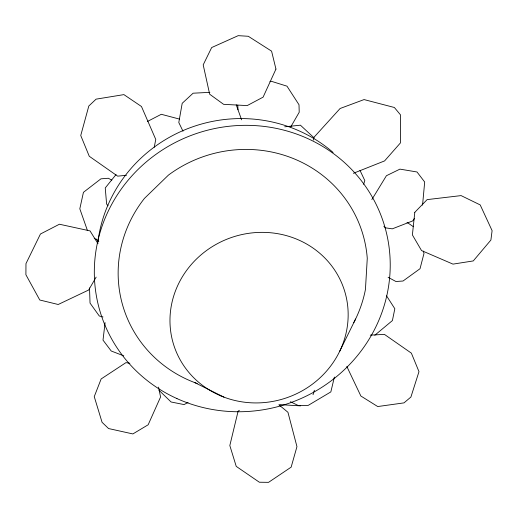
<?xml version="1.0" encoding="UTF-8"?>
<svg xmlns="http://www.w3.org/2000/svg" width="518" height="518" viewBox="0 0 518 518"><rect width="100%" height="100%" fill="white"/><g stroke="black" fill="none" stroke-linecap="round" stroke-linejoin="round"><path stroke-width="0.78" d="M313.422 140.08L313.571 137.743L340.106 108.495L364.063 99.579L394.373 107.491L400.459 114.821L400.401 142.949L384.589 160.91L353.367 173.297M422.558 205.134L424.682 182.012L417.009 171.982L399.935 169.127L386.415 175.725L371.846 199.585M105.089 322.656L103.011 340.119L111.215 350.997L123.796 355.866M154.215 147.261L155.769 139.459L141.472 106.507L123.899 94.619L96.095 99.145L88.811 106.015L80.743 135.496L89.264 156.268L117.651 176.152L126.444 175.278M334.395 377.039L330.84 391.912L308.223 405.38L298.374 405.581L290.423 401.741M313.034 394.697L314.387 390.274M363.61 184.311L364.821 180.601L359.984 170.357M339.698 351.282L355.588 319.036M290.792 126.865L299.216 112.238L299.003 104.746L286.985 86.169L271.367 81.3L269.93 81.727M96.147 277.117L88.669 290.009L58.197 304.493L39.776 300.006L25.9 274.734L25.971 263.636L40.449 234.006L59.415 224.229L90.035 230.905L97.915 243.583M414.568 218.324L412.736 220.895L392.301 228.839L385.521 227.849L383.825 226.211M116.051 174.54L105.251 187.943L106.604 204.008L108.016 205.808M374.792 335.263L392.404 320.571L394.833 308.741L386.538 295.823M239.348 410.282L238.092 411.279L229.824 445.538L236.227 466.375L259.356 482.226L268.564 482.342L291.148 467.145L296.956 446.633L287.943 412.283L278.839 404.772M188.079 402.454L184.071 404.584L171.089 401.987L158.994 390.261M147.345 121.516L161.292 114.29L179.506 119.101M95.403 239.374L96.963 239.115M284.732 126.806L300.427 125.194L314.232 138.008M370.279 335.152L384.395 334.363L411.376 353.153L418.984 371.652L410.904 397.047L403.995 402.875L377.713 406.546L360.871 396.024L346.82 366.466M209.868 92.346L193.117 93.201L182.2 103.302L178.794 122.526L183.003 131.209M279.688 404.629L300.569 405.866M129.882 363.241L125.926 362.652L101.146 378.949L94.25 396.633L102.072 422.319L108.566 428.548L132.873 433.935L148.161 424.779L160.586 396.963L158.508 387.095M103.004 316.964L99.294 315.999L90.041 303.095L89.517 287.917M194.982 382.698L223.964 397.144M388.105 277.292L395.927 281.507L403.023 281.021L420.033 268.712L424.002 253.393L423.264 251.12M111.823 180.167L108.366 178.263L100.939 178.827L83.437 192.327L79.811 208.793L87.445 230.516M94.218 238.261L98.834 241.284M407.006 222.351L413.37 226.677M236.214 104.785L241.602 119.826M237.788 105.199L237.995 109.79M353.794 322.591A125.239 120.176 -18.7 0 0 365.443 289.445L367.268 258.359A125.239 120.176 -18.7 0 0 294.807 159.149A125.239 120.176 -18.7 0 0 168.454 175.09L144.438 198.4A125.239 120.176 -18.7 0 0 197.228 383.527M97.682 243.732A141.524 136.383 -18.6 0 1 188.125 128.49A141.524 136.383 -18.6 0 1 333.093 152.467M414.801 212.322L412.386 234.907L421.529 250.557L452.978 264.122L473.271 260.93L490.902 240.035L492.1 230.652L480.199 204.921L461.098 195.603L427.123 199.618L414.801 212.322M275.952 69.082L263.099 97.151L247.19 105.594L223.595 104.325L209.667 94.218L203.198 64.86L211.668 47.552L238.196 35.658L248.284 36.279L271.581 51.146L275.952 69.082M220.649 395.81A89.601 84.764 -19 0 0 347.895 308.119A89.601 84.764 -19 0 0 208.644 249.016A89.601 84.764 -19 0 0 220.649 395.81M176.962 398.582A148.556 142.586 -18.7 0 0 389.899 255.478A148.556 142.586 -18.7 0 0 159.958 151.56A148.556 142.586 -18.7 0 0 176.962 398.582"/></g></svg>
